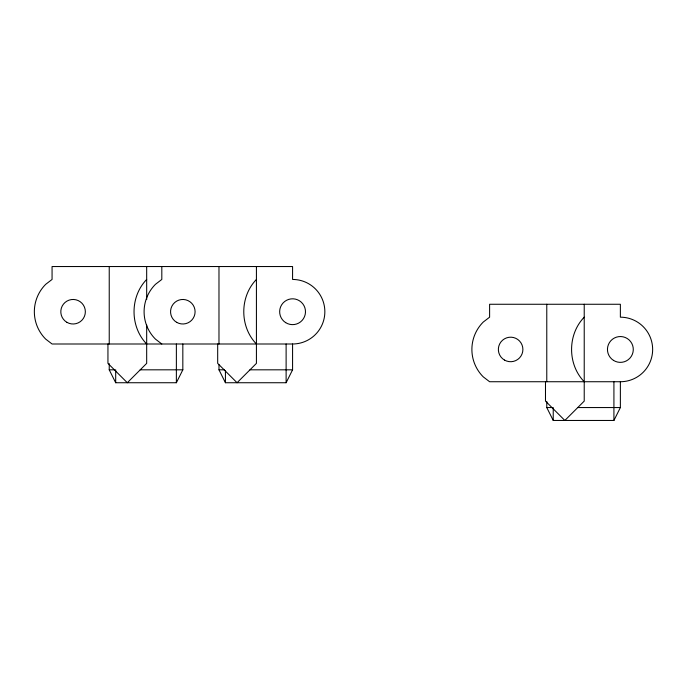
<?xml version="1.0" encoding="UTF-8"?>
<svg xmlns="http://www.w3.org/2000/svg" width="687" height="687" viewBox="0 0 687 687"><rect width="100%" height="100%" fill="white"/><g stroke="black" fill="none" stroke-linecap="round" stroke-linejoin="round"><path stroke-width="1.03" d="M109.233 363.629L109.233 369.821L115.691 382.736L176.37 382.736L182.828 369.821L182.828 343.998M218.981 364.66L218.981 369.821L225.43 382.736L286.118 382.736L292.576 369.821L292.576 343.998A32.28 32.28 0 0 0 324.848 311.726A32.28 32.28 0 0 0 292.576 279.446L292.576 266.539L52.066 266.539L52.066 279.446L45.694 284.332A38.73 38.73 0 0 0 45.694 339.112L52.066 343.998L292.576 343.998M546.775 401.354L546.775 407.554L553.233 420.461L613.92 420.461L620.37 407.554L620.37 381.732A32.28 32.28 0 0 0 652.65 349.451A32.28 32.28 0 0 0 620.37 317.179L620.37 304.264L489.608 304.264L489.608 317.179L483.236 322.066A38.73 38.73 0 0 0 483.236 376.845L489.608 381.732L620.37 381.732M146.675 279.446C129.826 296.81 129.826 326.634 146.675 343.998M256.423 279.446C239.565 296.81 239.565 326.634 256.423 343.998M584.225 317.179C567.368 334.543 567.368 364.368 584.225 381.732M109.233 369.821L114.763 369.821M140.174 369.821L182.828 369.821M218.981 369.821L224.512 369.821M249.922 369.821L292.576 369.821M546.775 407.554L552.314 407.554M577.724 407.554L620.37 407.554M161.814 343.998L155.442 339.112A38.73 38.73 0 0 1 155.442 284.332L161.814 279.446L161.814 266.539M613.92 381.732L613.92 420.461M584.225 304.264L584.225 401.096L564.851 420.461L545.487 401.096L545.487 381.732M553.233 407.554L553.233 420.461M546.775 304.264L546.775 381.732M286.118 343.998L286.118 382.736M256.423 266.539L256.423 363.371L237.058 382.736L217.685 363.371L217.685 343.998M225.43 370.817L225.43 382.736M218.981 266.539L218.981 343.998M176.37 343.998L176.37 382.736M146.675 266.539L146.675 299.558M146.675 324.951L146.675 363.371L127.31 382.736L107.945 363.371L107.945 343.998M115.691 369.821L115.691 382.736M109.233 266.539L109.233 343.998M613.465 360.366A12.907 12.907 0 0 0 633.277 349.975A12.907 12.907 0 0 0 614.376 338.021A12.907 12.907 0 0 0 613.465 360.366M504.498 360.074A12.263 12.263 0 0 0 522.893 349.451A12.263 12.263 0 0 0 504.498 338.828A12.263 12.263 0 0 0 504.498 360.074M285.672 322.632A12.907 12.907 0 0 0 305.475 312.25A12.907 12.907 0 0 0 286.573 300.288A12.907 12.907 0 0 0 285.672 322.632M176.696 322.349A12.263 12.263 0 0 0 195.091 311.726A12.263 12.263 0 0 0 176.696 301.104A12.263 12.263 0 0 0 176.696 322.349M66.948 322.349A12.263 12.263 0 0 0 85.351 311.726A12.263 12.263 0 0 0 66.948 301.104A12.263 12.263 0 0 0 66.948 322.349"/></g></svg>
